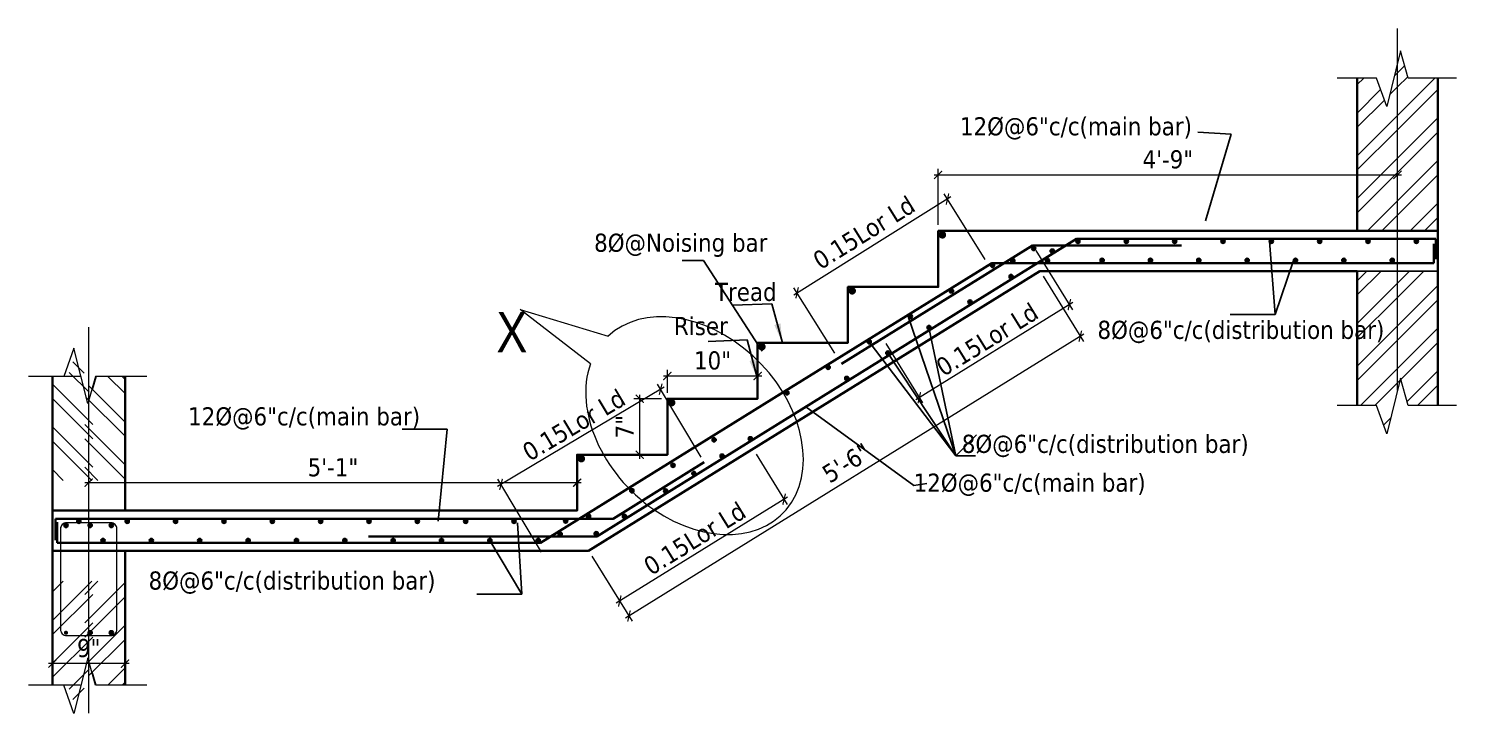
# Model space of a CAD drawing. Header units: inches. Extents: x 130993 to 274375, y -5108 to 103559.
# Drawn here: x 131287 to 131995, y 47772 to 48112 of the extents above; entities that cross this region are included whole.
import ezdxf

# ---------------------------------------------------------------- set-up
doc = ezdxf.new("R2010")
doc.units = ezdxf.units.IN
doc.header["$MEASUREMENT"] = 0
doc.header["$PDMODE"] = 2
doc.header["$PDSIZE"] = -3
doc.linetypes.add('ACAD_ISO04W100', pattern=[30, 24, -3, 0, -3])
for name, color, linetype, lineweight in [('CL', 6, 'ACAD_ISO04W100', 9), ('DIM', 5, 'Continuous', 9), ('DIM-CENTRE', 5, 'Continuous', 9), ('DIMENSION', 142, 'Continuous', 20), ('HACTH', 34, 'Continuous', 15), ('HATCH', 9, 'Continuous', 9), ('INDEX LINE', 4, 'Continuous', 13), ('reinforcement', 220, 'Continuous', 30), ('wall', 1, 'Continuous', 30), ('WALL 1', 1, 'Continuous', 5)]:
    doc.layers.add(name, color=color, linetype=linetype, lineweight=lineweight)
doc.layers.add('Dim Detail', color=4, linetype='Continuous')
doc.layers.add('rebar', color=150, linetype='Continuous')
doc.styles.add('dim3_8', font='ARIALN.TTF', dxfattribs={"height": 2.666667})
doc.styles.add('TAHOMA', font='tahoma.ttf', dxfattribs={"height": 9})
doc.styles.add('Text', font='romantic.ttf')
doc.dimstyles.new('1-2', dxfattribs={"dimscale": 0, "dimtxt": 8, "dimasz": 4, "dimexe": 3, "dimexo": 3, "dimgap": 3, "dimtad": 1, "dimdec": 0, "dimlfac": 0.25, "dimzin": 3, "dimdsep": 46, "dimlunit": 4, "dimtxsty": 'TAHOMA', "dimblk1": 'ARCHTICK', "dimblk2": 'ARCHTICK', "dimsah": 1, "dimcen": 0, "dimdle": 2, "dimclrd": 6, "dimclre": 6, "dimclrt": 7, "dimadec": 0, "dimazin": 0, "dimtfac": 0.333333, "dimtdec": 0, "dimtix": 1, "dimtofl": 0, "dimtmove": 0, "dimatfit": 2, "dimfxl": 1, "dimtolj": 1, "dimtzin": 0, "dimlwd": -1, "dimlwe": -1, "dimarcsym": 0})
doc.dimstyles.new('1-4', dxfattribs={"dimscale": 0, "dimtxt": 8, "dimasz": 4, "dimexe": 3, "dimexo": 3, "dimgap": 2, "dimtad": 1, "dimdec": 0, "dimlfac": 0.5, "dimzin": 3, "dimdsep": 46, "dimlunit": 4, "dimtxsty": 'TAHOMA', "dimblk1": 'ARCHTICK', "dimblk2": 'ARCHTICK', "dimsah": 1, "dimcen": 0, "dimdle": 2, "dimclrd": 6, "dimclre": 6, "dimclrt": 7, "dimadec": 0, "dimazin": 0, "dimtfac": 0.333333, "dimtdec": 0, "dimtmove": 1, "dimatfit": 2, "dimfxl": 1, "dimtolj": 1, "dimtzin": 0, "dimlwd": -1, "dimlwe": -1, "dimarcsym": 0})
doc.dimstyles.new('1.8', dxfattribs={"dimscale": 0, "dimtxt": 9, "dimasz": 1, "dimexe": 2, "dimexo": 9, "dimgap": 2, "dimtad": 1, "dimdec": 0, "dimzin": 3, "dimdsep": 46, "dimlunit": 4, "dimtxsty": 'TAHOMA', "dimblk": 'DIM', "dimcen": 3, "dimdle": 3, "dimse1": 1, "dimse2": 1, "dimclrd": 256, "dimclre": 256, "dimclrt": 7, "dimadec": 1, "dimazin": 2, "dimtfac": 1, "dimtdec": 0, "dimtix": 1, "dimtofl": 0, "dimtmove": 2, "dimatfit": 3, "dimldrblk": 'ARW', "dimfxl": 1, "dimfrac": 2, "dimtolj": 2, "dimtzin": 0, "dimarcsym": 0})
doc.dimstyles.new('ARROW-1', dxfattribs={"dimscale": 96, "dimtxt": 7, "dimasz": 0.1, "dimexe": 0, "dimexo": 0, "dimgap": 0.03125, "dimtad": 1, "dimdec": 0, "dimzin": 3, "dimdsep": 46, "dimlunit": 4, "dimtxsty": 'Text', "dimcen": 0.09375, "dimclrd": 14, "dimclre": 14, "dimclrt": 7, "dimadec": 0, "dimazin": 0, "dimtfac": 1, "dimtdec": 0, "dimtix": 1, "dimtmove": 1, "dimatfit": 3, "dimfxl": 1, "dimfrac": 2, "dimtolj": 1, "dimtzin": 0, "dimarcsym": 0})
doc.dimstyles.new('dim3_8', dxfattribs={"dimtxt": 3, "dimasz": 1, "dimexe": 0.5, "dimexo": 0, "dimgap": 0.5, "dimtad": 1, "dimdec": 4, "dimzin": 3, "dimlunit": 4, "dimtxsty": 'dim3_8', "dimblk": 'OBLIQUE', "dimcen": 0, "dimdle": 0.5, "dimclrd": 256, "dimclre": 256, "dimclrt": 256, "dimadec": 0, "dimazin": 0, "dimtfac": 0.7, "dimtdec": 4, "dimtix": 1, "dimtmove": 0, "dimatfit": 3, "dimldrblk": 'lea', "dimfxl": 1, "dimfrac": 1, "dimarcsym": 0})
pattern_1 = [(45, (93018.037, 45713.348), (-10.606602, 10.606602), []), (45, (93025.109, 45713.348), (-10.606602, 10.606602), [])]
pattern_2 = [(45, (93018.037, 45757.348), (-10.606602, 10.606602), []), (45, (93025.109, 45757.348), (-10.606602, 10.606602), [])]

# ---------------------------------------------------------------- blocks, each defined once
blk = doc.blocks.new('_ArchTick')
at = {"color": 0, "linetype": 'ByBlock', "const_width": 0.15}
blk.add_lwpolyline([(-0.5, -0.5), (0.5, 0.5)], dxfattribs=at)
blk = doc.blocks.new('*D1664')
at = {"layer": 'Defpoints', "color": 0, "linetype": 'Continuous'}
for p in [(131965.99, 48038.99), (131737.99, 48011.18), (131965.99, 48011.18)]:
    blk.add_point(p, dxfattribs=at)
at = {"layer": 'DIM', "color": 6, "linetype": 'Continuous'}
for p, q in [((131735.99, 48038.99), (131967.99, 48038.99)), ((131737.99, 48014.18), (131737.99, 48041.99)), ((131965.99, 48014.18), (131965.99, 48041.99))]:
    blk.add_line(p, q, dxfattribs=at)
at = {"layer": 'DIM', "color": 6, "linetype": 'Continuous', "xscale": 4, "yscale": 4, "zscale": 4, "rotation": 180}
blk.add_blockref('_ArchTick', (131737.99, 48038.99), dxfattribs=at)
at = {"layer": 'DIM', "color": 6, "linetype": 'Continuous', "xscale": 4, "yscale": 4, "zscale": 4}
blk.add_blockref('_ArchTick', (131965.99, 48038.99), dxfattribs=at)
at = {"layer": 'DIM', "color": 7, "linetype": 'Continuous', "insert": (131851.99, 48046.67), "char_height": 9, "attachment_point": 5, "style": 'TAHOMA'}
blk.add_mtext('\\A1;4\'-9"', dxfattribs=at)
blk = doc.blocks.new('*D1658')
at = {"layer": 'Defpoints', "color": 0, "linetype": 'Continuous'}
for p in [(131316.39, 47886.11), (131316.39, 47872.24), (131558.79, 47872.24)]:
    blk.add_point(p, dxfattribs=at)
at = {"layer": 'DIM', "color": 6, "linetype": 'Continuous'}
for p, q in [((131316.39, 47875.24), (131316.39, 47889.11)), ((131558.79, 47875.24), (131558.79, 47889.11)), ((131560.79, 47886.11), (131314.39, 47886.11))]:
    blk.add_line(p, q, dxfattribs=at)
at = {"layer": 'DIM', "color": 6, "linetype": 'Continuous', "xscale": 4, "yscale": 4, "zscale": 4, "rotation": 180}
blk.add_blockref('_ArchTick', (131316.39, 47886.11), dxfattribs=at)
at = {"layer": 'DIM', "color": 6, "linetype": 'Continuous', "xscale": 4, "yscale": 4, "zscale": 4}
blk.add_blockref('_ArchTick', (131558.79, 47886.11), dxfattribs=at)
at = {"layer": 'DIM', "color": 7, "linetype": 'Continuous', "insert": (131437.59, 47893.72), "char_height": 9, "attachment_point": 5, "style": 'TAHOMA'}
blk.add_mtext('\\A1;5\'-1"', dxfattribs=at)
blk = doc.blocks.new('*D1665')
at = {"layer": 'Defpoints', "color": 0, "linetype": 'Continuous'}
for p in [(131589.91, 47927.82), (131603.59, 47927.82), (131603.59, 47900.03)]:
    blk.add_point(p, dxfattribs=at)
at = {"layer": 'DIM', "color": 6, "linetype": 'Continuous'}
for p, q in [((131600.59, 47927.82), (131586.91, 47927.82)), ((131589.91, 47898.03), (131589.91, 47929.82)), ((131600.59, 47900.03), (131586.91, 47900.03))]:
    blk.add_line(p, q, dxfattribs=at)
at = {"layer": 'DIM', "color": 6, "linetype": 'Continuous', "xscale": 4, "yscale": 4, "zscale": 4}
for p, rotation in [((131589.91, 47927.82), 90), ((131589.91, 47900.03), 270)]:
    blk.add_blockref('_ArchTick', p, dxfattribs=dict(at, rotation=rotation))
at = {"layer": 'DIM', "color": 7, "linetype": 'Continuous', "insert": (131582.41, 47913.92), "char_height": 9, "attachment_point": 5, "rotation": 90, "style": 'TAHOMA'}
blk.add_mtext('\\A1;7"', dxfattribs=at)
blk = doc.blocks.new('*D1666')
at = {"layer": 'Defpoints', "color": 0, "linetype": 'Continuous'}
for p in [(131603.59, 47939.1), (131603.59, 47927.82), (131648.39, 47927.82)]:
    blk.add_point(p, dxfattribs=at)
at = {"layer": 'DIM', "color": 6, "linetype": 'Continuous'}
for p, q in [((131650.39, 47939.1), (131601.59, 47939.1)), ((131603.59, 47930.82), (131603.59, 47942.1)), ((131648.39, 47930.82), (131648.39, 47942.1))]:
    blk.add_line(p, q, dxfattribs=at)
at = {"layer": 'DIM', "color": 6, "linetype": 'Continuous', "xscale": 4, "yscale": 4, "zscale": 4, "rotation": 180}
blk.add_blockref('_ArchTick', (131603.59, 47939.1), dxfattribs=at)
at = {"layer": 'DIM', "color": 6, "linetype": 'Continuous', "xscale": 4, "yscale": 4, "zscale": 4}
blk.add_blockref('_ArchTick', (131648.39, 47939.1), dxfattribs=at)
at = {"layer": 'DIM', "color": 7, "linetype": 'Continuous', "insert": (131625.99, 47946.78), "char_height": 9, "attachment_point": 5, "style": 'TAHOMA'}
blk.add_mtext('\\A1;10"', dxfattribs=at)
blk = doc.blocks.new('_Oblique')
at = {"color": 0, "linetype": 'ByBlock', "lineweight": -2}
blk.add_line((-0.5, -0.5), (0.5, 0.5), dxfattribs=at)
blk = doc.blocks.new('lea')
blk.add_solid([(-1.4, -0.33), (-1.4, 0.33), (0, 0)])
blk = doc.blocks.new('*D1659')
at = {"layer": 'Defpoints', "color": 0, "linetype": 'Continuous'}
for p in [(131298.39, 47818.9), (131298.39, 47796.26), (131334.39, 47796.26)]:
    blk.add_point(p, dxfattribs=at)
at = {"layer": 'DIM', "color": 6, "linetype": 'Continuous'}
for p, q in [((131298.39, 47815.9), (131298.39, 47793.26)), ((131336.39, 47796.26), (131296.39, 47796.26))]:
    blk.add_line(p, q, dxfattribs=at)
at = {"layer": 'DIM', "color": 6, "linetype": 'Continuous', "xscale": 4, "yscale": 4, "zscale": 4, "rotation": 180}
blk.add_blockref('_ArchTick', (131298.39, 47796.26), dxfattribs=at)
at = {"layer": 'DIM', "color": 6, "linetype": 'Continuous', "xscale": 4, "yscale": 4, "zscale": 4}
blk.add_blockref('_ArchTick', (131334.39, 47796.26), dxfattribs=at)
at = {"layer": 'DIM', "color": 7, "linetype": 'Continuous', "insert": (131316.39, 47803.93), "char_height": 9, "attachment_point": 5, "style": 'TAHOMA'}
blk.add_mtext('\\A1;9"', dxfattribs=at)
blk = doc.blocks.new('*D1660')
at = {"layer": 'Defpoints', "color": 0}
for p in [(131621.88, 47896.31), (131521.02, 47885.27), (131542.64, 47849.04)]:
    blk.add_point(p, dxfattribs=at)
at = {"layer": 'DIMENSION', "color": 6}
for p, q in [((131601.98, 47933.57), (131519.3, 47884.25)), ((131620.34, 47898.88), (131598.73, 47935.12)), ((131541.1, 47851.61), (131519.48, 47887.85))]:
    blk.add_line(p, q, dxfattribs=at)
at = {"layer": 'DIMENSION', "color": 6, "xscale": 4, "yscale": 4, "zscale": 4}
for p, rotation in [((131600.26, 47932.55), 30.81778902832009), ((131521.02, 47885.27), 210.81778902832)]:
    blk.add_blockref('_ArchTick', p, dxfattribs=dict(at, rotation=rotation))
at = {"layer": 'DIMENSION', "color": 7, "insert": (131557.16, 47914.75), "char_height": 9, "attachment_point": 5, "rotation": 30.81779, "style": 'TAHOMA'}
blk.add_mtext('\\A1;0.15Lor Ld', dxfattribs=at)
blk = doc.blocks.new('*D1661')
at = {"layer": 'Defpoints', "color": 0}
for p in [(131646.07, 47902.84), (131564.49, 47852.24), (131579.95, 47827.32)]:
    blk.add_point(p, dxfattribs=at)
at = {"layer": 'DIMENSION', "color": 6}
for p, q in [((131647.65, 47900.29), (131663.11, 47875.37)), ((131663.23, 47878.97), (131578.25, 47826.26)), ((131566.07, 47849.69), (131581.53, 47824.77))]:
    blk.add_line(p, q, dxfattribs=at)
at = {"layer": 'DIMENSION', "color": 6, "xscale": 4, "yscale": 4, "zscale": 4}
for p, rotation in [((131661.53, 47877.92), 31.81135828259696), ((131579.95, 47827.32), 211.8113582825969)]:
    blk.add_blockref('_ArchTick', p, dxfattribs=dict(at, rotation=rotation))
at = {"layer": 'DIMENSION', "color": 7, "insert": (131617.16, 47858.39), "char_height": 9, "attachment_point": 5, "rotation": 31.81136, "style": 'TAHOMA'}
blk.add_mtext('\\A1;0.15Lor Ld', dxfattribs=at)
blk = doc.blocks.new('*D1662')
at = {"layer": 'Defpoints', "color": 0}
for p in [(131784.84, 48003.98), (131710.36, 47957.78), (131728.62, 47928.35)]:
    blk.add_point(p, dxfattribs=at)
at = {"layer": 'DIMENSION', "color": 6}
for p, q in [((131786.43, 48001.43), (131804.68, 47972.01)), ((131804.8, 47975.61), (131726.92, 47927.3)), ((131711.94, 47955.23), (131730.2, 47925.8))]:
    blk.add_line(p, q, dxfattribs=at)
at = {"layer": 'DIMENSION', "color": 6, "xscale": 4, "yscale": 4, "zscale": 4}
for p, rotation in [((131803.1, 47974.55), 31.81135828259248), ((131728.62, 47928.35), 211.8113582825925)]:
    blk.add_blockref('_ArchTick', p, dxfattribs=dict(at, rotation=rotation))
at = {"layer": 'DIMENSION', "color": 7, "insert": (131762.28, 47957.23), "char_height": 9, "attachment_point": 5, "rotation": 31.81136, "style": 'TAHOMA'}
blk.add_mtext('\\A1;0.15Lor Ld', dxfattribs=at)
blk = doc.blocks.new('*D1663')
at = {"layer": 'Defpoints', "color": 0, "linetype": 'Continuous'}
for p in [(131762.93, 47994.44), (131667.96, 47980.4), (131688.28, 47947.85)]:
    blk.add_point(p, dxfattribs=at)
at = {"layer": 'DIM', "color": 6, "linetype": 'Continuous'}
for p, q in [((131761.34, 47996.99), (131741.02, 48029.54)), ((131744.31, 48028.05), (131666.27, 47979.34)), ((131686.69, 47950.4), (131666.38, 47982.95))]:
    blk.add_line(p, q, dxfattribs=at)
at = {"layer": 'DIM', "color": 6, "linetype": 'Continuous', "xscale": 4, "yscale": 4, "zscale": 4}
for p, rotation in [((131742.61, 48026.99), 31.97085293780975), ((131667.96, 47980.4), 211.9708529378098)]:
    blk.add_blockref('_ArchTick', p, dxfattribs=dict(at, rotation=rotation))
at = {"layer": 'DIM', "color": 7, "linetype": 'Continuous', "insert": (131701.16, 48010.31), "char_height": 9, "attachment_point": 5, "rotation": 31.97085, "style": 'TAHOMA'}
blk.add_mtext('\\A1;0.15Lor Ld', dxfattribs=at)
blk = doc.blocks.new('*D1667')
at = {"layer": 'Defpoints', "color": 0, "linetype": 'Continuous'}
for p in [(131788.49, 47991.18), (131564.49, 47852.24), (131584.53, 47819.93)]:
    blk.add_point(p, dxfattribs=at)
at = {"layer": 'DIM', "color": 6, "linetype": 'Continuous'}
for p, q in [((131790.07, 47988.63), (131810.11, 47956.33)), ((131810.23, 47959.93), (131582.83, 47818.88)), ((131566.07, 47849.69), (131586.11, 47817.38))]:
    blk.add_line(p, q, dxfattribs=at)
at = {"layer": 'DIM', "color": 6, "linetype": 'Continuous', "xscale": 4, "yscale": 4, "zscale": 4}
for p, rotation in [((131808.53, 47958.88), 31.81135828257722), ((131584.53, 47819.93), 211.8113582825773)]:
    blk.add_blockref('_ArchTick', p, dxfattribs=dict(at, rotation=rotation))
at = {"layer": 'DIM', "color": 7, "linetype": 'Continuous', "insert": (131692.48, 47895.93), "char_height": 9, "attachment_point": 5, "rotation": 31.81136, "style": 'TAHOMA'}
blk.add_mtext('\\A1;5\'-6"', dxfattribs=at)
blk = doc.blocks.new('ARW')
at = {"layer": 'INDEX LINE'}
blk.add_lwpolyline([(10, 0, 0, 6, 0), (0, 0, 0, 0, 0), (10, 0, 0, 0, 0)], format="xyseb", dxfattribs=at)
blk = doc.blocks.new('DIM')
at = {"layer": 'INDEX LINE'}
h = blk.add_hatch(color=256, dxfattribs=at)
h.paths.add_polyline_path([(0, 1.28), (0, 0), (1.28, 0, 0.414214)])
h.paths.add_polyline_path([(1.28, 0), (0, 0), (0, -1.28, 0.414214)])
h.paths.add_polyline_path([(0, 0), (-1.28, 0, 0.414214), (0, -1.28)])
h.paths.add_polyline_path([(0, 1.28, 0.414214), (-1.28, 0), (0, 0)])
for p, q in [((-6, 0), (6, 0)), ((0, 6), (0, -6))]:
    blk.add_line(p, q, dxfattribs=at)
blk.add_circle((0, 0), 1.28, dxfattribs=at)
blk = doc.blocks.new('bsn')
at = {"layer": 'rebar', "ltscale": 12}
h = blk.add_hatch(color=256, dxfattribs=at)
edge = h.paths.add_edge_path()
edge.add_arc((-21509.97, 5151.5), 1.03, -180, 180, ccw=False)
h = blk.add_hatch(color=256, dxfattribs=at)
edge = h.paths.add_edge_path()
edge.add_arc((-21497.97, 5151.5), 1.03, -180, 180, ccw=False)
h = blk.add_hatch(color=256, dxfattribs=at)
edge = h.paths.add_edge_path()
edge.add_arc((-21487.47, 5151.5), 1.03, -180, 180, ccw=False)
h = blk.add_hatch(color=256, dxfattribs=at)
edge = h.paths.add_edge_path()
edge.add_arc((-21509.97, 5098.19), 1.03, 180, 540)
h = blk.add_hatch(color=256, dxfattribs=at)
edge = h.paths.add_edge_path()
edge.add_arc((-21497.97, 5098.19), 1.03, 180, 540)
h = blk.add_hatch(color=256, dxfattribs=at)
edge = h.paths.add_edge_path()
edge.add_arc((-21487.47, 5098.19), 1.03, 180, 540)
at = {"layer": 'DIMENSION'}
blk.add_lwpolyline([(-21484.67, 5149.85, 0.414214), (-21487.67, 5152.85), (-21509.67, 5152.85, 0.414214), (-21512.67, 5149.85), (-21512.67, 5099.85, 0.414214), (-21509.67, 5096.85), (-21487.67, 5096.85, 0.414214), (-21484.67, 5099.85)], format="xyb", close=True, dxfattribs=at)
at = {"layer": 'rebar', "ltscale": 12}
for centre in [(-21509.97, 5151.5, -0.12), (-21497.97, 5151.5, -0.12), (-21487.47, 5151.5, -0.12), (-21497.97, 5098.19, -0.12), (-21487.47, 5098.19, -0.12)]:
    blk.add_circle(centre, 1.03, dxfattribs=at)

msp = doc.modelspace()

# ---------------------------------------------------------------- hatches: boundary and pattern name
at = {"layer": 'HACTH'}
h = msp.add_hatch(dxfattribs=at)
h.set_pattern_fill('ANSI32', color=256, scale=40, style=0)
h.set_pattern_definition(pattern_1)
h.paths.add_polyline_path([(131965.99, 48011.18), (131985.99, 48011.18), (131985.99, 48087.07), (131971.31, 48087.07), (131967.53, 48100.59), (131965.99, 48094.48)])
h = msp.add_hatch(dxfattribs=at)
h.set_pattern_fill('ANSI32', color=256, scale=40, style=0)
h.set_pattern_definition(pattern_1)
h.paths.add_polyline_path([(131965.99, 48094.48), (131960.61, 48073.02), (131955.52, 48087.07), (131945.99, 48087.07), (131945.99, 48011.18), (131965.99, 48011.18)])
h = msp.add_hatch(dxfattribs=at)
h.set_pattern_fill('ANSI32', color=256, scale=40, style=0)
h.set_pattern_definition(pattern_2)
h.paths.add_polyline_path([(131945.99, 47924.49), (131955.52, 47924.49), (131960.61, 47910.44), (131965.99, 47931.9), (131965.99, 47991.18), (131945.99, 47991.18)])
h = msp.add_hatch(dxfattribs=at)
h.set_pattern_fill('ANSI32', color=256, scale=40, style=0)
h.set_pattern_definition(pattern_2)
h.paths.add_polyline_path([(131965.99, 47931.9), (131967.53, 47938.01), (131971.31, 47924.49), (131985.99, 47924.49), (131985.99, 47991.18), (131965.99, 47991.18)])
h = msp.add_hatch(dxfattribs=at)
h.set_pattern_fill('ANSI32', color=256, scale=40, style=0)
h.set_pattern_definition([(315, (93086.438, 49907.738), (-10.606602, -10.606602), []), (315, (93093.509, 49907.738), (-10.606602, -10.606602), [])])
h.paths.add_polyline_path([(131298.39, 47938.92), (131305.95, 47938.92), (131311.05, 47952.96), (131317.96, 47925.39), (131318.39, 47926.93), (131318.39, 47887.24), (131298.39, 47887.24)])
h = msp.add_hatch(dxfattribs=at)
h.set_pattern_fill('ANSI32', color=256, scale=40, style=0)
h.set_pattern_definition([(315, (93082.438, 49907.738), (-10.606602, -10.606602), []), (315, (93089.509, 49907.738), (-10.606602, -10.606602), [])])
h.paths.add_polyline_path([(131314.39, 47926.93), (131317.75, 47938.92), (131334.39, 47938.92), (131334.39, 47887.24), (131314.39, 47887.24)])
h = msp.add_hatch(dxfattribs=at)
h.set_pattern_fill('ANSI32', color=256, scale=40, style=0)
h.set_pattern_definition([(45, (93086.438, 45816.734), (-10.606602, 10.606602), []), (45, (93093.509, 45816.734), (-10.606602, 10.606602), [])])
h.paths.add_polyline_path([(131298.39, 47785.56), (131305.95, 47785.56), (131311.05, 47771.51), (131317.96, 47799.08), (131318.39, 47797.54), (131318.39, 47837.24), (131298.39, 47837.24)])
h = msp.add_hatch(dxfattribs=at)
h.set_pattern_fill('ANSI32', color=256, scale=40, style=0)
h.set_pattern_definition([(45, (93082.438, 45816.734), (-10.606602, 10.606602), []), (45, (93089.509, 45816.734), (-10.606602, 10.606602), [])])
h.paths.add_polyline_path([(131314.39, 47797.54), (131317.75, 47785.56), (131334.39, 47785.56), (131334.39, 47837.24), (131314.39, 47837.24)])
at = {"layer": 'rebar', "ltscale": 12}
h = msp.add_hatch(color=256, dxfattribs=at)
edge = h.paths.add_edge_path()
edge.add_arc((131785.41, 48002.46), 1.03, -180, 180, ccw=False)
h = msp.add_hatch(color=256, dxfattribs=at)
edge = h.paths.add_edge_path()
edge.add_arc((131794.59, 48001.16), 1.03, -180, 180, ccw=False)
h = msp.add_hatch(color=256, dxfattribs=at)
edge = h.paths.add_edge_path()
edge.add_arc((131807.35, 48006.04), 1.03, -180, 180, ccw=False)
h = msp.add_hatch(color=256, dxfattribs=at)
edge = h.paths.add_edge_path()
edge.add_arc((131831.35, 48006.04), 1.03, -180, 180, ccw=False)
h = msp.add_hatch(color=256, dxfattribs=at)
edge = h.paths.add_edge_path()
edge.add_arc((131855.35, 48006.04), 1.03, -180, 180, ccw=False)
h = msp.add_hatch(color=256, dxfattribs=at)
edge = h.paths.add_edge_path()
edge.add_arc((131879.35, 48006.04), 1.03, -180, 180, ccw=False)
h = msp.add_hatch(color=256, dxfattribs=at)
edge = h.paths.add_edge_path()
edge.add_arc((131903.35, 48006.04), 1.03, -180, 180, ccw=False)
h = msp.add_hatch(color=256, dxfattribs=at)
edge = h.paths.add_edge_path()
edge.add_arc((131927.35, 48006.04), 1.03, -180, 180, ccw=False)
h = msp.add_hatch(color=256, dxfattribs=at)
edge = h.paths.add_edge_path()
edge.add_arc((131951.35, 48006.04), 1.03, -180, 180, ccw=False)
h = msp.add_hatch(color=256, dxfattribs=at)
edge = h.paths.add_edge_path()
edge.add_arc((131975.35, 48006.04), 1.03, -180, 180, ccw=False)
h = msp.add_hatch(color=256, dxfattribs=at)
edge = h.paths.add_edge_path()
edge.add_arc((131764.97, 47994.03), 1.03, -180, 180, ccw=False)
h = msp.add_hatch(color=256, dxfattribs=at)
edge = h.paths.add_edge_path()
edge.add_arc((131775.01, 47996.37), 1.03, -180, 180, ccw=False)
h = msp.add_hatch(color=256, dxfattribs=at)
edge = h.paths.add_edge_path()
edge.add_arc((131792.27, 47996.45), 1.03, -180, 180, ccw=False)
h = msp.add_hatch(color=256, dxfattribs=at)
edge = h.paths.add_edge_path()
edge.add_arc((131819.35, 47996.54), 1.03, -180, 180, ccw=False)
h = msp.add_hatch(color=256, dxfattribs=at)
edge = h.paths.add_edge_path()
edge.add_arc((131843.35, 47996.54), 1.03, -180, 180, ccw=False)
h = msp.add_hatch(color=256, dxfattribs=at)
edge = h.paths.add_edge_path()
edge.add_arc((131867.35, 47996.54), 1.03, -180, 180, ccw=False)
h = msp.add_hatch(color=256, dxfattribs=at)
edge = h.paths.add_edge_path()
edge.add_arc((131891.35, 47996.54), 1.03, -180, 180, ccw=False)
h = msp.add_hatch(color=256, dxfattribs=at)
edge = h.paths.add_edge_path()
edge.add_arc((131915.35, 47996.54), 1.03, -180, 180, ccw=False)
h = msp.add_hatch(color=256, dxfattribs=at)
edge = h.paths.add_edge_path()
edge.add_arc((131939.35, 47996.54), 1.03, -180, 180, ccw=False)
h = msp.add_hatch(color=256, dxfattribs=at)
edge = h.paths.add_edge_path()
edge.add_arc((131963.35, 47996.54), 1.03, -180, 180, ccw=False)
h = msp.add_hatch(color=256, dxfattribs=at)
edge = h.paths.add_edge_path()
edge.add_arc((131774.2, 47988.5), 1.03, -180, 180, ccw=False)
h = msp.add_hatch(color=256, dxfattribs=at)
edge = h.paths.add_edge_path()
edge.add_arc((131744.57, 47981.38), 1.03, -180, 180, ccw=False)
h = msp.add_hatch(color=256, dxfattribs=at)
edge = h.paths.add_edge_path()
edge.add_arc((131753.8, 47975.85), 1.03, -180, 180, ccw=False)
h = msp.add_hatch(color=256, dxfattribs=at)
edge = h.paths.add_edge_path()
edge.add_arc((131724.18, 47968.73), 1.03, -180, 180, ccw=False)
h = msp.add_hatch(color=256, dxfattribs=at)
edge = h.paths.add_edge_path()
edge.add_arc((131733.41, 47963.2), 1.03, -180, 180, ccw=False)
h = msp.add_hatch(color=256, dxfattribs=at)
edge = h.paths.add_edge_path()
edge.add_arc((131703.78, 47956.08), 1.03, -180, 180, ccw=False)
h = msp.add_hatch(color=256, dxfattribs=at)
edge = h.paths.add_edge_path()
edge.add_arc((131713.01, 47950.55), 1.03, -180, 180, ccw=False)
h = msp.add_hatch(color=256, dxfattribs=at)
edge = h.paths.add_edge_path()
edge.add_arc((131683.39, 47943.42), 1.03, -180, 180, ccw=False)
h = msp.add_hatch(color=256, dxfattribs=at)
edge = h.paths.add_edge_path()
edge.add_arc((131692.62, 47937.9), 1.03, -180, 180, ccw=False)
h = msp.add_hatch(color=256, dxfattribs=at)
edge = h.paths.add_edge_path()
edge.add_arc((131662.99, 47930.77), 1.03, -180, 180, ccw=False)
h = msp.add_hatch(color=256, dxfattribs=at)
edge = h.paths.add_edge_path()
edge.add_arc((131644.78, 47907.95), 1.03, -180, 180, ccw=False)
h = msp.add_hatch(color=256, dxfattribs=at)
edge = h.paths.add_edge_path()
edge.add_arc((131626.77, 47907.41), 1.03, -180, 180, ccw=False)
h = msp.add_hatch(color=256, dxfattribs=at)
edge = h.paths.add_edge_path()
edge.add_arc((131606.37, 47894.76), 1.03, -180, 180, ccw=False)
h = msp.add_hatch(color=256, dxfattribs=at)
edge = h.paths.add_edge_path()
edge.add_arc((131630.76, 47899.32), 1.03, -180, 180, ccw=False)
h = msp.add_hatch(color=256, dxfattribs=at)
edge = h.paths.add_edge_path()
edge.add_arc((131616.73, 47890.68), 1.03, -180, 180, ccw=False)
h = msp.add_hatch(color=256, dxfattribs=at)
edge = h.paths.add_edge_path()
edge.add_arc((131585.98, 47882.11), 1.03, -180, 180, ccw=False)
h = msp.add_hatch(color=256, dxfattribs=at)
edge = h.paths.add_edge_path()
edge.add_arc((131602.71, 47882.04), 1.03, -180, 180, ccw=False)
h = msp.add_hatch(color=256, dxfattribs=at)
edge = h.paths.add_edge_path()
edge.add_arc((131311.48, 47866.93), 1.03, -180, 180, ccw=False)
h = msp.add_hatch(color=256, dxfattribs=at)
edge = h.paths.add_edge_path()
edge.add_arc((131335.48, 47866.93), 1.03, -180, 180, ccw=False)
h = msp.add_hatch(color=256, dxfattribs=at)
edge = h.paths.add_edge_path()
edge.add_arc((131359.48, 47866.93), 1.03, -180, 180, ccw=False)
h = msp.add_hatch(color=256, dxfattribs=at)
edge = h.paths.add_edge_path()
edge.add_arc((131383.48, 47866.93), 1.03, -180, 180, ccw=False)
h = msp.add_hatch(color=256, dxfattribs=at)
edge = h.paths.add_edge_path()
edge.add_arc((131407.48, 47866.93), 1.03, -180, 180, ccw=False)
h = msp.add_hatch(color=256, dxfattribs=at)
edge = h.paths.add_edge_path()
edge.add_arc((131431.48, 47866.93), 1.03, -180, 180, ccw=False)
h = msp.add_hatch(color=256, dxfattribs=at)
edge = h.paths.add_edge_path()
edge.add_arc((131455.48, 47866.93), 1.03, -180, 180, ccw=False)
h = msp.add_hatch(color=256, dxfattribs=at)
edge = h.paths.add_edge_path()
edge.add_arc((131479.48, 47866.93), 1.03, -180, 180, ccw=False)
h = msp.add_hatch(color=256, dxfattribs=at)
edge = h.paths.add_edge_path()
edge.add_arc((131503.48, 47866.93), 1.03, -180, 180, ccw=False)
h = msp.add_hatch(color=256, dxfattribs=at)
edge = h.paths.add_edge_path()
edge.add_arc((131527.48, 47866.93), 1.03, -180, 180, ccw=False)
h = msp.add_hatch(color=256, dxfattribs=at)
edge = h.paths.add_edge_path()
edge.add_arc((131553.08, 47867.1), 1.03, -180, 180, ccw=False)
h = msp.add_hatch(color=256, dxfattribs=at)
edge = h.paths.add_edge_path()
edge.add_arc((131564.46, 47869.45), 1.03, -180, 180, ccw=False)
h = msp.add_hatch(color=256, dxfattribs=at)
edge = h.paths.add_edge_path()
edge.add_arc((131582.28, 47869.46), 1.03, -180, 180, ccw=False)
h = msp.add_hatch(color=256, dxfattribs=at)
edge = h.paths.add_edge_path()
edge.add_arc((131550.35, 47860.69), 1.03, -180, 180, ccw=False)
h = msp.add_hatch(color=256, dxfattribs=at)
edge = h.paths.add_edge_path()
edge.add_arc((131568.26, 47860.82), 1.03, -180, 180, ccw=False)
h = msp.add_hatch(color=256, dxfattribs=at)
edge = h.paths.add_edge_path()
edge.add_arc((131323.48, 47857.43), 1.03, -180, 180, ccw=False)
h = msp.add_hatch(color=256, dxfattribs=at)
edge = h.paths.add_edge_path()
edge.add_arc((131347.48, 47857.43), 1.03, -180, 180, ccw=False)
h = msp.add_hatch(color=256, dxfattribs=at)
edge = h.paths.add_edge_path()
edge.add_arc((131371.48, 47857.43), 1.03, -180, 180, ccw=False)
h = msp.add_hatch(color=256, dxfattribs=at)
edge = h.paths.add_edge_path()
edge.add_arc((131395.48, 47857.43), 1.03, -180, 180, ccw=False)
h = msp.add_hatch(color=256, dxfattribs=at)
edge = h.paths.add_edge_path()
edge.add_arc((131419.48, 47857.43), 1.03, -180, 180, ccw=False)
h = msp.add_hatch(color=256, dxfattribs=at)
edge = h.paths.add_edge_path()
edge.add_arc((131443.48, 47857.43), 1.03, -180, 180, ccw=False)
h = msp.add_hatch(color=256, dxfattribs=at)
edge = h.paths.add_edge_path()
edge.add_arc((131467.48, 47857.43), 1.03, -180, 180, ccw=False)
h = msp.add_hatch(color=256, dxfattribs=at)
edge = h.paths.add_edge_path()
edge.add_arc((131491.48, 47857.43), 1.03, -180, 180, ccw=False)
h = msp.add_hatch(color=256, dxfattribs=at)
edge = h.paths.add_edge_path()
edge.add_arc((131515.48, 47857.43), 1.03, -180, 180, ccw=False)
h = msp.add_hatch(color=256, dxfattribs=at)
edge = h.paths.add_edge_path()
edge.add_arc((131539.48, 47857.43), 1.03, -180, 180, ccw=False)

# ---------------------------------------------------------------- linework, layer by layer
at = {"layer": 'CL', "ltscale": 15}
for p, q in [((131965.99, 47931.9), (131965.99, 48111.69)), ((131316.39, 47771.64), (131316.39, 47963.33))]:
    msp.add_line(p, q, dxfattribs=at)
at = {"layer": 'Dim Detail'}
msp.add_lwpolyline([(131945.99, 47991.18), (131945.99, 47991.18), (131985.99, 47991.18), (131985.99, 47991.18)], dxfattribs=at)
at = {"layer": 'DIM-CENTRE'}
msp.add_lwpolyline([(131565.38, 47945.14), (131530.44, 47972.14), (131574.21, 47958.87)], dxfattribs=at)
msp.add_ellipse((131617.07, 47914.43), major_axis=(-43.52, 43.81), ratio=0.729651, start_param=0.339877, end_param=6.262798, dxfattribs=at)
at = {"layer": 'HATCH', "ltscale": 50}
for points, const_width in [([(131739.21, 48009.87, 1), (131740.6, 48008.91, 1)], 1.69), ([(131739.34, 48009.74, 1), (131740.86, 48008.68, 1)], 1.86), ([(131694.41, 47982.08, 1), (131695.8, 47981.12, 1)], 1.69), ([(131694.54, 47981.95, 1), (131696.06, 47980.89, 1)], 1.86), ([(131649.61, 47954.29, 1), (131651, 47953.33, 1)], 1.69), ([(131649.61, 47954.29, 1), (131651, 47953.33, 1)], 1.69), ([(131649.74, 47954.16, 1), (131651.26, 47953.1, 1)], 1.86), ([(131649.74, 47954.16, 1), (131651.26, 47953.1, 1)], 1.86), ([(131604.81, 47926.5, 1), (131606.2, 47925.54, 1)], 1.69), ([(131604.81, 47926.5, 1), (131606.2, 47925.54, 1)], 1.69), ([(131604.94, 47926.37, 1), (131606.46, 47925.31, 1)], 1.86), ([(131604.94, 47926.37, 1), (131606.46, 47925.31, 1)], 1.86), ([(131560.01, 47898.72, 1), (131561.4, 47897.75, 1)], 1.69), ([(131560.01, 47898.72, 1), (131561.4, 47897.75, 1)], 1.69), ([(131560.14, 47898.58, 1), (131561.66, 47897.52, 1)], 1.86), ([(131560.14, 47898.58, 1), (131561.66, 47897.52, 1)], 1.86)]:
    msp.add_lwpolyline(points, format="xyb", close=True, dxfattribs=dict(at, const_width=const_width))
at = {"layer": 'rebar', "ltscale": 12}
for centre in [(131785.41, 48002.46, -0.24), (131794.59, 48001.16), (131807.35, 48006.04, -0.12), (131831.35, 48006.04, -0.12), (131855.35, 48006.04, -0.12), (131879.35, 48006.04, -0.12), (131903.35, 48006.04, -0.12), (131927.35, 48006.04, -0.12), (131951.35, 48006.04, -0.12), (131975.35, 48006.04, -0.12), (131764.97, 47994.03, -0.24), (131775.01, 47996.37, -0.24), (131792.27, 47996.45, -0.12), (131819.35, 47996.54, -0.12), (131843.35, 47996.54, -0.12), (131867.35, 47996.54, -0.12), (131891.35, 47996.54, -0.12), (131915.35, 47996.54, -0.12), (131939.35, 47996.54, -0.12), (131963.35, 47996.54, -0.12), (131774.2, 47988.5), (131744.57, 47981.38, -0.24), (131753.8, 47975.85), (131724.18, 47968.73, -0.24), (131733.41, 47963.2), (131703.78, 47956.08, -0.24), (131713.01, 47950.55), (131683.39, 47943.42, -0.24), (131692.62, 47937.9), (131662.99, 47930.77, -0.24), (131644.78, 47907.95), (131626.77, 47907.41), (131606.37, 47894.76), (131630.76, 47899.32), (131616.73, 47890.68), (131585.98, 47882.11), (131602.71, 47882.04), (131311.48, 47866.93, -81.97), (131335.48, 47866.93, -81.97), (131359.48, 47866.93, -81.97), (131383.48, 47866.93, -81.97), (131407.48, 47866.93, -81.97), (131431.48, 47866.93, -81.97), (131455.48, 47866.93, -81.97), (131479.48, 47866.93, -81.97), (131503.48, 47866.93, -81.97), (131527.48, 47866.93, -81.97), (131553.08, 47867.1, -56.62), (131564.46, 47869.45), (131582.28, 47869.46), (131550.35, 47860.69), (131568.26, 47860.82), (131323.48, 47857.43, -81.97), (131347.48, 47857.43, -81.97), (131371.48, 47857.43, -81.97), (131395.48, 47857.43, -81.97), (131419.48, 47857.43, -81.97), (131443.48, 47857.43, -81.97), (131467.48, 47857.43, -81.97), (131491.48, 47857.43, -81.97), (131515.48, 47857.43, -81.97), (131539.48, 47857.43, -81.97)]:
    msp.add_circle(centre, 1.03, dxfattribs=at)
at = {"layer": 'reinforcement', "ltscale": 50}
for p, q in [((131568.51, 47859.44), (131806.7, 48007.18)), ((131784.84, 48003.98), (131689.97, 47945.13)), ((131784.84, 48003.98), (131858.8, 48003.98)), ((131806.7, 48007.18), (131984.99, 48007.18)), ((131984.99, 48007.18), (131945.99, 48007.18)), ((131983.99, 47995.18), (131983.99, 48004.68)), ((131984.99, 47997.18), (131984.99, 48007.18)), ((131764.59, 47995.18), (131657.94, 47929.03)), ((131764.59, 47995.18), (131983.99, 47995.18)), ((131983.99, 47995.18), (131945.99, 47995.18)), ((131660.09, 47930.36), (131540.59, 47856.24)), ((131576.63, 47868.24), (131621.88, 47896.31)), ((131576.63, 47868.24), (131299.89, 47868.24)), ((131299.89, 47857.52), (131299.89, 47868.24)), ((131300.69, 47856.24), (131300.69, 47866.58)), ((131568.51, 47859.44), (131455.32, 47859.44)), ((131540.59, 47856.24), (131300.69, 47856.24))]:
    msp.add_line(p, q, dxfattribs=at)
at = {"layer": 'wall'}
for p, q in [((131945.99, 48011.18), (131945.99, 48087.07)), ((131985.99, 48011.18), (131985.99, 48087.07)), ((131737.99, 48011.18), (131985.99, 48011.18)), ((131985.99, 48011.18), (131945.99, 48011.18)), ((131985.99, 47924.49), (131985.99, 48011.18)), ((131564.49, 47852.24), (131788.49, 47991.18)), ((131788.49, 47991.18), (131945.99, 47991.18)), ((131945.99, 47924.49), (131945.99, 47991.18)), ((131298.39, 47872.24), (131298.39, 47938.92)), ((131334.39, 47872.24), (131334.39, 47938.92)), ((131558.79, 47872.24), (131298.39, 47872.24)), ((131298.39, 47872.24), (131298.39, 47852.24)), ((131298.39, 47852.24), (131334.39, 47852.24)), ((131298.39, 47852.24), (131298.39, 47785.56)), ((131564.49, 47852.24), (131334.39, 47852.24)), ((131334.39, 47852.24), (131334.39, 47785.56))]:
    msp.add_line(p, q, dxfattribs=at)
msp.add_lwpolyline([(131513.99, 47872.24), (131558.79, 47872.24), (131558.79, 47900.03), (131603.59, 47900.03), (131603.59, 47927.82), (131648.39, 47927.82), (131648.39, 47955.6), (131693.19, 47955.6), (131693.19, 47983.39), (131737.99, 47983.39), (131737.99, 48011.18), (131782.79, 48011.18)], dxfattribs=at)
at = {"layer": 'WALL 1', "color": 240, "true_color": 0xed1f24}
for p, q in [((131967.53, 48100.59), (131960.61, 48073.02)), ((131971.31, 48087.07), (131967.53, 48100.59)), ((131955.52, 48087.07), (131936.07, 48087.07)), ((131960.61, 48073.02), (131955.52, 48087.07)), ((131995.23, 48087.07), (131971.31, 48087.07)), ((131309.05, 47952.96), (131303.95, 47938.92)), ((131315.96, 47925.39), (131309.05, 47952.96)), ((131312.13, 47938.92), (131286.52, 47938.92)), ((131319.75, 47938.92), (131315.96, 47925.39)), ((131320.03, 47938.92), (131318.14, 47932.15)), ((131345.28, 47938.92), (131319.75, 47938.92)), ((131967.53, 47938.01), (131960.61, 47910.44)), ((131971.31, 47924.49), (131967.53, 47938.01)), ((131955.52, 47924.49), (131936.07, 47924.49)), ((131960.61, 47910.44), (131955.52, 47924.49)), ((131995.23, 47924.49), (131971.31, 47924.49)), ((131315.96, 47799.08), (131309.05, 47771.51)), ((131319.75, 47785.56), (131315.96, 47799.08)), ((131320.03, 47785.56), (131318.14, 47792.32)), ((131312.13, 47785.56), (131286.52, 47785.56)), ((131309.05, 47771.51), (131303.95, 47785.56)), ((131345.28, 47785.56), (131319.75, 47785.56))]:
    msp.add_line(p, q, dxfattribs=at)

# ---------------------------------------------------------------- block references
at = {"layer": 'DIMENSION'}
msp.add_blockref('bsn', (152815.06, 42713.39), dxfattribs=at)

# ---------------------------------------------------------------- texts
at = {"layer": 'DIM', "insert": (131534.04, 47950.95), "char_height": 20, "width": 163.258, "attachment_point": 9, "style": 'dim3_8'}
msp.add_mtext('X', dxfattribs=at)
at = {"layer": 'DIMENSION', "color": 7, "style": 'TAHOMA'}
for s, p in [('12%%C@6"c/c(main bar)', (131748.79, 48058.65)), ('8%%C@Noising bar', (131567.22, 48000.82)), ('Tread', (131627.19, 47976.41)), ('Riser', (131606.84, 47959.44)), ('8%%C@6"c/c(distribution bar)', (131817.06, 47957.55)), ('12%%C@6"c/c(main bar)', (131365.69, 47914.59)), ('8%%C@6"c/c(distribution bar)', (131749.72, 47900.93)), ('12%%C@6"c/c(main bar)', (131725.79, 47881.65)), ('8%%C@6"c/c(distribution bar)', (131346.1, 47833.04))]:
    msp.add_text(s, height=9, dxfattribs=at).set_placement(p)

# ---------------------------------------------------------------- dimensions: what is measured, and where the dimension line sits
at = {"layer": 'DIM', "linetype": 'Continuous'}
for base, p1, p2, picture, middle in [((131965.99, 48038.99), (131737.99, 48011.18), (131965.99, 48011.18), '*D1664', (131851.99, 48046.67)), ((131316.39, 47886.11), (131558.79, 47872.24), (131316.39, 47872.24), '*D1658', (131437.59, 47893.72)), ((131298.39, 47796.26), (131334.39, 47796.26), (131298.39, 47818.9), '*D1659', (131316.39, 47803.93))]:
    dim = msp.add_linear_dim(base=base, p1=p1, p2=p2, dimstyle='1-2', override={"dimscale": 1}, dxfattribs=at)
    dim.commit()
    dim.dimension.update_dxf_attribs({"geometry": picture, "text_midpoint": middle})
dim = msp.add_aligned_dim(p1=(131762.93, 47994.44), p2=(131688.28, 47947.85), distance=-38.37, text='0.15Lor Ld', dimstyle='1-2', override={"dimscale": 1}, dxfattribs=at)
dim.commit()
dim.dimension.update_dxf_attribs({"geometry": '*D1663', "text_midpoint": (131701.16, 48010.31)})
dim = msp.add_aligned_dim(p1=(131788.49, 47991.18), p2=(131564.49, 47852.24), distance=38.02, dimstyle='1-2', override={"dimscale": 1}, dxfattribs=at)
dim.commit()
dim.dimension.update_dxf_attribs({"geometry": '*D1667', "text_midpoint": (131692.48, 47895.93)})
dim = msp.add_linear_dim(base=(131603.59, 47939.1), p1=(131648.39, 47927.82), p2=(131603.59, 47927.82), text='10"', dimstyle='1-2', override={"dimscale": 1}, dxfattribs=at)
dim.commit()
dim.dimension.update_dxf_attribs({"geometry": '*D1666', "text_midpoint": (131625.99, 47946.78)})
dim = msp.add_linear_dim(base=(131589.91, 47927.82), p1=(131603.59, 47900.03), p2=(131603.59, 47927.82), angle=90, dimstyle='1-2', override={"dimscale": 1}, dxfattribs=at)
dim.commit()
dim.dimension.update_dxf_attribs({"geometry": '*D1665', "text_midpoint": (131582.41, 47913.92)})
at = {"layer": 'DIMENSION'}
for p1, p2, distance, picture, middle in [((131784.84, 48003.98), (131710.36, 47957.78), 34.63, '*D1662', (131762.28, 47957.23)), ((131621.88, 47896.31), (131542.64, 47849.04), -42.2, '*D1660', (131557.16, 47914.75)), ((131646.07, 47902.84), (131564.49, 47852.24), 29.33, '*D1661', (131617.16, 47858.39))]:
    dim = msp.add_aligned_dim(p1=p1, p2=p2, distance=distance, text='0.15Lor Ld', dimstyle='1-4', override={"dimscale": 1}, dxfattribs=at)
    dim.commit()
    dim.dimension.update_dxf_attribs({"geometry": picture, "text_midpoint": middle})

# ---------------------------------------------------------------- leaders
at = {"layer": 'DIM', "color": 1}
for points, override in [([(131902.39, 48006.04, -65.61), (131905.33, 47969.69, -65.61), (131882.97, 47969.69, -65.61)], {"dimtad": 0}), ([(131650.59, 47951.48), (131621.44, 47996.42), (131611, 47996.42)], {"dimgap": 0.5, "dimtad": 0}), ([(131914.39, 47996.54, -65.61), (131905.33, 47969.69, -65.61), (131890.47, 47969.69, -65.61)], {"dimtad": 0}), ([(131723.34, 47968.12), (131746.74, 47899.47), (131756.52, 47899.47)], {"dimgap": 0.5, "dimtad": 0}), ([(131733.41, 47963.2), (131746.74, 47899.47), (131756.52, 47899.47)], {"dimgap": 0.5, "dimtad": 0}), ([(131703.78, 47956.08), (131746.74, 47899.47), (131757.02, 47909.97)], {"dimgap": 0.5, "dimtad": 0}), ([(131712.88, 47950.76), (131746.74, 47899.47), (131756.52, 47899.47)], {"dimgap": 0.5, "dimtad": 0}), ([(131672.3, 47923.82), (131725.97, 47884.66), (131732.34, 47885.79)], {"dimgap": 0.5, "dimtad": 0}), ([(131489.8, 47867.04), (131494.34, 47912.65), (131471.98, 47912.65)], {"dimtad": 0}), ([(131529.16, 47866.19, -65.61), (131531.33, 47830.74, -65.61), (131508.97, 47830.74, -65.61)], {"dimtad": 0}), ([(131515.48, 47857.43, -65.61), (131531.33, 47830.74, -65.61), (131508.97, 47830.74, -65.61)], {"dimtad": 0})]:
    msp.add_leader(points, dimstyle='dim3_8', override=override, dxfattribs=at)
at = {"layer": 'DIMENSION'}
msp.add_leader([(131870.64, 48016.18), (131883.35, 48059.27), (131866.9, 48060.3)], dimstyle='1.8', override={"dimscale": 1, "dimtad": 0}, dxfattribs=at)
at = {"layer": 'HATCH', "ltscale": 20}
for points in [[(131660.71, 47955.6), (131655.46, 47974.97), (131636.09, 47974.22)], [(131648.39, 47937.7), (131643.14, 47957.07), (131623.77, 47956.32)]]:
    msp.add_leader(points, dimstyle='ARROW-1', dxfattribs=at)

doc.saveas('drawing.dxf')
